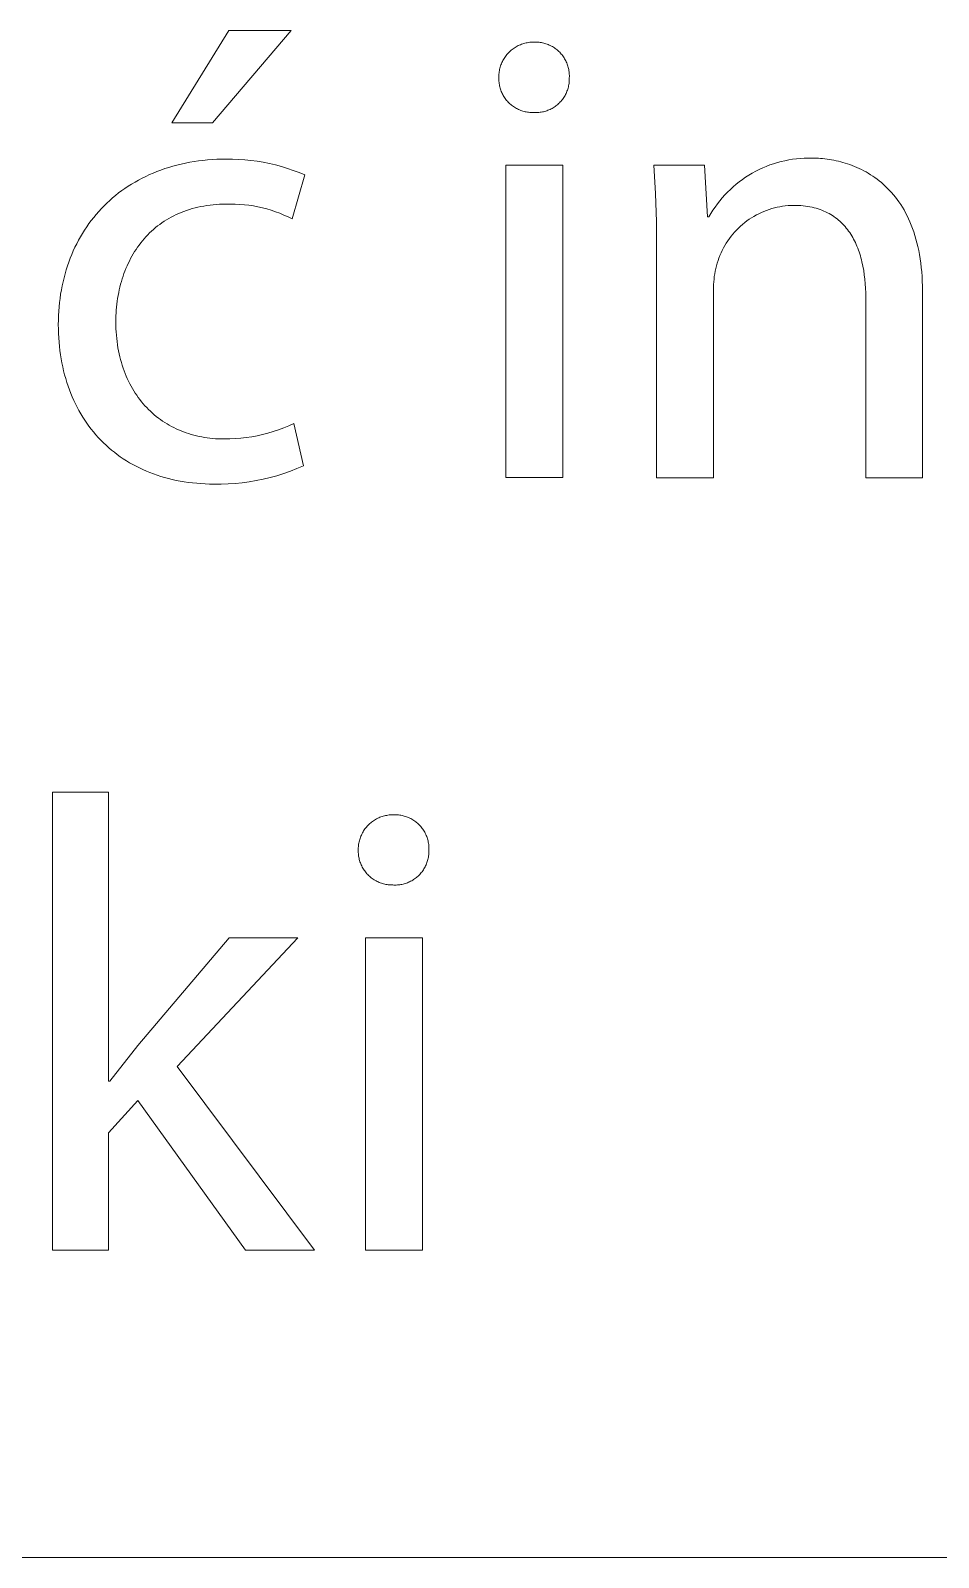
# Model space of a CAD drawing. Header units: millimetres. Extents: x 2840 to 6121, y 744 to 3036.
# Drawn here: x 5688.8 to 5735.1, y 744.1 to 821.8 of the extents above; entities that cross this region are included whole.
import ezdxf

# ---------------------------------------------------------------- set-up
doc = ezdxf.new("R2010")
doc.units = ezdxf.units.MM
doc.header["$MEASUREMENT"] = 0
doc.layers.add('Domyślny', color=7, linetype='Continuous', true_color=0x000000)

msp = doc.modelspace()

# ---------------------------------------------------------------- linework, layer by layer
at = {"layer": 'Domyślny', "color": 18, "lineweight": 15, "true_color": 0x000000}
for p, q in [((5696.025, 817.088), (5698.932, 821.787)), ((5702.111, 821.787), (5698.101, 817.088)), ((5698.932, 821.787), (5702.111, 821.787)), ((5713.353, 820.823), (5713.402, 820.86)), ((5713.402, 820.86), (5713.452, 820.895)), ((5713.452, 820.895), (5713.503, 820.928)), ((5713.503, 820.928), (5713.556, 820.96)), ((5713.556, 820.96), (5713.609, 820.989)), ((5713.609, 820.989), (5713.663, 821.017)), ((5713.663, 821.017), (5713.719, 821.043)), ((5713.719, 821.043), (5713.775, 821.067)), ((5713.775, 821.067), (5713.832, 821.089)), ((5713.832, 821.089), (5713.89, 821.109)), ((5713.89, 821.109), (5713.948, 821.127)), ((5713.948, 821.127), (5714.007, 821.143)), ((5714.007, 821.143), (5714.066, 821.157)), ((5714.066, 821.157), (5714.126, 821.169)), ((5714.126, 821.169), (5714.187, 821.179)), ((5714.187, 821.179), (5714.247, 821.187)), ((5714.247, 821.187), (5714.308, 821.192)), ((5714.308, 821.192), (5714.369, 821.196)), ((5714.369, 821.196), (5714.43, 821.197)), ((5714.43, 821.197), (5714.491, 821.197)), ((5714.491, 821.197), (5714.551, 821.197)), ((5714.551, 821.197), (5714.61, 821.196)), ((5714.61, 821.196), (5714.669, 821.193)), ((5714.669, 821.193), (5714.728, 821.187)), ((5714.728, 821.187), (5714.787, 821.18)), ((5714.787, 821.18), (5714.846, 821.171)), ((5714.846, 821.171), (5714.904, 821.159)), ((5714.904, 821.159), (5714.962, 821.146)), ((5714.962, 821.146), (5715.019, 821.13)), ((5715.019, 821.13), (5715.076, 821.113)), ((5715.076, 821.113), (5715.132, 821.093)), ((5715.132, 821.093), (5715.187, 821.072)), ((5715.187, 821.072), (5715.242, 821.049)), ((5715.242, 821.049), (5715.296, 821.024)), ((5715.296, 821.024), (5715.349, 820.997)), ((5715.349, 820.997), (5715.401, 820.968)), ((5715.401, 820.968), (5715.451, 820.938)), ((5715.451, 820.938), (5715.501, 820.906)), ((5715.501, 820.906), (5715.55, 820.872)), ((5715.55, 820.872), (5715.598, 820.836)), ((5715.598, 820.836), (5715.644, 820.799)), ((5712.785, 820.042), (5712.807, 820.099)), ((5712.807, 820.099), (5712.831, 820.156)), ((5712.831, 820.156), (5712.857, 820.211)), ((5712.857, 820.211), (5712.885, 820.265)), ((5712.885, 820.265), (5712.915, 820.319)), ((5712.915, 820.319), (5712.946, 820.371)), ((5712.946, 820.371), (5712.98, 820.422)), ((5712.98, 820.422), (5713.015, 820.472)), ((5713.015, 820.472), (5713.051, 820.521)), ((5713.051, 820.521), (5713.09, 820.569)), ((5713.09, 820.569), (5713.13, 820.615)), ((5713.13, 820.615), (5713.172, 820.659)), ((5713.172, 820.659), (5713.215, 820.703)), ((5713.215, 820.703), (5713.26, 820.744)), ((5713.26, 820.744), (5713.306, 820.784)), ((5713.306, 820.784), (5713.353, 820.823)), ((5715.644, 820.799), (5715.689, 820.76)), ((5715.689, 820.76), (5715.732, 820.72)), ((5715.732, 820.72), (5715.775, 820.678)), ((5715.775, 820.678), (5715.815, 820.635)), ((5715.815, 820.635), (5715.854, 820.591)), ((5715.854, 820.591), (5715.892, 820.545)), ((5715.892, 820.545), (5715.928, 820.498)), ((5715.928, 820.498), (5715.962, 820.449)), ((5715.962, 820.449), (5715.995, 820.4)), ((5715.995, 820.4), (5716.026, 820.349)), ((5716.026, 820.349), (5716.055, 820.297)), ((5716.055, 820.297), (5716.083, 820.245)), ((5716.083, 820.245), (5716.108, 820.191)), ((5716.108, 820.191), (5716.132, 820.137)), ((5716.132, 820.137), (5716.154, 820.082)), ((5716.154, 820.082), (5716.174, 820.026)), ((5712.677, 819.444), (5712.678, 819.505)), ((5712.678, 819.383), (5712.677, 819.444)), ((5712.677, 819.324), (5712.678, 819.383)), ((5712.678, 819.265), (5712.677, 819.324)), ((5712.678, 819.505), (5712.682, 819.566)), ((5712.682, 819.566), (5712.687, 819.627)), ((5712.687, 819.627), (5712.695, 819.688)), ((5712.695, 819.688), (5712.705, 819.748)), ((5712.705, 819.748), (5712.717, 819.808)), ((5712.717, 819.808), (5712.731, 819.867)), ((5712.731, 819.867), (5712.747, 819.926)), ((5712.747, 819.926), (5712.765, 819.985)), ((5712.765, 819.985), (5712.785, 820.042)), ((5716.174, 820.026), (5716.192, 819.969)), ((5716.192, 819.969), (5716.208, 819.912)), ((5716.208, 819.912), (5716.222, 819.854)), ((5716.222, 819.854), (5716.234, 819.796)), ((5716.234, 819.796), (5716.244, 819.738)), ((5716.244, 819.738), (5716.252, 819.679)), ((5716.252, 819.679), (5716.258, 819.62)), ((5716.258, 819.62), (5716.262, 819.561)), ((5716.264, 819.442), (5716.261, 819.383)), ((5716.261, 819.383), (5716.263, 819.324)), ((5716.262, 819.561), (5716.264, 819.502)), ((5716.263, 819.324), (5716.262, 819.265)), ((5716.264, 819.502), (5716.264, 819.442)), ((5712.681, 819.205), (5712.678, 819.265)), ((5712.687, 819.147), (5712.681, 819.205)), ((5712.694, 819.088), (5712.687, 819.147)), ((5712.703, 819.029), (5712.694, 819.088)), ((5712.715, 818.971), (5712.703, 819.029)), ((5712.728, 818.914), (5712.715, 818.971)), ((5712.743, 818.856), (5712.728, 818.914)), ((5712.761, 818.8), (5712.743, 818.856)), ((5712.78, 818.744), (5712.761, 818.8)), ((5712.801, 818.689), (5712.78, 818.744)), ((5712.824, 818.634), (5712.801, 818.689)), ((5712.849, 818.58), (5712.824, 818.634)), ((5712.876, 818.528), (5712.849, 818.58)), ((5712.904, 818.476), (5712.876, 818.528)), ((5716.072, 818.533), (5716.044, 818.481)), ((5716.098, 818.585), (5716.072, 818.533)), ((5716.122, 818.639), (5716.098, 818.585)), ((5716.144, 818.693), (5716.122, 818.639)), ((5716.165, 818.748), (5716.144, 818.693)), ((5716.184, 818.804), (5716.165, 818.748)), ((5716.2, 818.86), (5716.184, 818.804)), ((5716.215, 818.917), (5716.2, 818.86)), ((5716.228, 818.974), (5716.215, 818.917)), ((5716.239, 819.032), (5716.228, 818.974)), ((5716.247, 819.09), (5716.239, 819.032)), ((5716.254, 819.148), (5716.247, 819.09)), ((5716.259, 819.207), (5716.254, 819.148)), ((5716.262, 819.265), (5716.259, 819.207)), ((5712.935, 818.425), (5712.904, 818.476)), ((5712.967, 818.375), (5712.935, 818.425)), ((5713.001, 818.327), (5712.967, 818.375)), ((5713.036, 818.279), (5713.001, 818.327)), ((5713.073, 818.233), (5713.036, 818.279)), ((5713.112, 818.188), (5713.073, 818.233)), ((5713.152, 818.145), (5713.112, 818.188)), ((5713.193, 818.102), (5713.152, 818.145)), ((5713.236, 818.062), (5713.193, 818.102)), ((5713.281, 818.023), (5713.236, 818.062)), ((5713.326, 817.985), (5713.281, 818.023)), ((5713.373, 817.949), (5713.326, 817.985)), ((5713.422, 817.915), (5713.373, 817.949)), ((5713.471, 817.882), (5713.422, 817.915)), ((5713.521, 817.851), (5713.471, 817.882)), ((5713.573, 817.822), (5713.521, 817.851)), ((5713.625, 817.794), (5713.573, 817.822)), ((5713.679, 817.769), (5713.625, 817.794)), ((5713.733, 817.745), (5713.679, 817.769)), ((5713.788, 817.723), (5713.733, 817.745)), ((5715.229, 817.747), (5715.175, 817.725)), ((5715.283, 817.772), (5715.229, 817.747)), ((5715.335, 817.798), (5715.283, 817.772)), ((5715.387, 817.825), (5715.335, 817.798)), ((5715.438, 817.855), (5715.387, 817.825)), ((5715.487, 817.886), (5715.438, 817.855)), ((5715.536, 817.919), (5715.487, 817.886)), ((5715.584, 817.954), (5715.536, 817.919)), ((5715.63, 817.99), (5715.584, 817.954)), ((5715.675, 818.028), (5715.63, 817.99)), ((5715.718, 818.067), (5715.675, 818.028)), ((5715.761, 818.108), (5715.718, 818.067)), ((5715.802, 818.15), (5715.761, 818.108)), ((5715.841, 818.193), (5715.802, 818.15)), ((5715.879, 818.238), (5715.841, 818.193)), ((5715.915, 818.284), (5715.879, 818.238)), ((5715.95, 818.332), (5715.915, 818.284)), ((5715.983, 818.38), (5715.95, 818.332)), ((5716.014, 818.43), (5715.983, 818.38)), ((5716.044, 818.481), (5716.014, 818.43)), ((5698.101, 817.088), (5696.025, 817.088)), ((5713.844, 817.703), (5713.788, 817.723)), ((5713.9, 817.685), (5713.844, 817.703)), ((5713.957, 817.669), (5713.9, 817.685)), ((5714.015, 817.655), (5713.957, 817.669)), ((5714.073, 817.643), (5714.015, 817.655)), ((5714.131, 817.633), (5714.073, 817.643)), ((5714.189, 817.625), (5714.131, 817.633)), ((5714.248, 817.619), (5714.189, 817.625)), ((5714.307, 817.615), (5714.248, 817.619)), ((5714.367, 817.613), (5714.307, 817.615)), ((5714.426, 817.613), (5714.367, 817.613)), ((5714.484, 817.61), (5714.426, 817.613)), ((5714.543, 817.608), (5714.484, 817.61)), ((5714.602, 817.609), (5714.543, 817.608)), ((5714.661, 817.612), (5714.602, 817.609)), ((5714.719, 817.616), (5714.661, 817.612)), ((5714.777, 817.623), (5714.719, 817.616)), ((5714.836, 817.632), (5714.777, 817.623)), ((5714.893, 817.642), (5714.836, 817.632)), ((5714.951, 817.655), (5714.893, 817.642)), ((5715.007, 817.67), (5714.951, 817.655)), ((5715.064, 817.686), (5715.007, 817.67)), ((5715.12, 817.705), (5715.064, 817.686)), ((5715.175, 817.725), (5715.12, 817.705)), ((5695.276, 814.613), (5695.473, 814.687)), ((5695.473, 814.687), (5695.674, 814.757)), ((5695.674, 814.757), (5695.878, 814.822)), ((5695.878, 814.822), (5696.085, 814.883)), ((5696.085, 814.883), (5696.295, 814.939)), ((5696.295, 814.939), (5696.508, 814.991)), ((5696.508, 814.991), (5696.724, 815.038)), ((5696.724, 815.038), (5696.943, 815.08)), ((5696.943, 815.08), (5697.165, 815.118)), ((5697.165, 815.118), (5697.391, 815.15)), ((5697.391, 815.15), (5697.619, 815.178)), ((5697.619, 815.178), (5697.849, 815.201)), ((5697.849, 815.201), (5698.083, 815.219)), ((5698.083, 815.219), (5698.319, 815.232)), ((5698.319, 815.232), (5698.559, 815.239)), ((5698.559, 815.239), (5698.801, 815.242)), ((5698.801, 815.242), (5699.117, 815.24)), ((5699.117, 815.24), (5699.433, 815.228)), ((5699.433, 815.228), (5699.748, 815.206)), ((5699.748, 815.206), (5700.062, 815.173)), ((5700.062, 815.173), (5700.376, 815.131)), ((5700.376, 815.131), (5700.687, 815.078)), ((5700.687, 815.078), (5700.997, 815.015)), ((5700.997, 815.015), (5701.305, 814.943)), ((5701.305, 814.943), (5701.61, 814.86)), ((5701.61, 814.86), (5701.912, 814.768)), ((5701.912, 814.768), (5702.212, 814.666)), ((5702.212, 814.666), (5702.507, 814.555)), ((5713.038, 814.925), (5715.934, 814.925)), ((5713.038, 799.028), (5713.038, 814.925)), ((5715.934, 814.925), (5715.934, 799.028)), ((5720.651, 813.493), (5720.567, 814.931)), ((5720.567, 814.931), (5723.135, 814.931)), ((5723.135, 814.931), (5723.299, 812.297)), ((5725.575, 814.527), (5725.749, 814.622)), ((5725.749, 814.622), (5725.926, 814.711)), ((5725.926, 814.711), (5726.107, 814.795)), ((5726.107, 814.795), (5726.29, 814.872)), ((5726.29, 814.872), (5726.475, 814.943)), ((5726.475, 814.943), (5726.663, 815.007)), ((5726.663, 815.007), (5726.853, 815.065)), ((5726.853, 815.065), (5727.045, 815.117)), ((5727.045, 815.117), (5727.238, 815.162)), ((5727.238, 815.162), (5727.433, 815.201)), ((5727.433, 815.201), (5727.629, 815.233)), ((5727.629, 815.233), (5727.826, 815.258)), ((5727.826, 815.258), (5728.024, 815.276)), ((5728.024, 815.276), (5728.222, 815.288)), ((5728.222, 815.288), (5728.421, 815.293)), ((5728.421, 815.293), (5728.62, 815.291)), ((5728.62, 815.291), (5728.724, 815.29)), ((5728.724, 815.29), (5728.83, 815.287)), ((5728.83, 815.287), (5728.938, 815.282)), ((5728.938, 815.282), (5729.046, 815.275)), ((5729.046, 815.275), (5729.157, 815.266)), ((5729.157, 815.266), (5729.268, 815.254)), ((5729.268, 815.254), (5729.381, 815.24)), ((5729.381, 815.24), (5729.495, 815.224)), ((5729.495, 815.224), (5729.609, 815.205)), ((5729.609, 815.205), (5729.725, 815.184)), ((5729.725, 815.184), (5729.841, 815.16)), ((5729.841, 815.16), (5729.958, 815.133)), ((5729.958, 815.133), (5730.075, 815.104)), ((5730.075, 815.104), (5730.192, 815.072)), ((5730.192, 815.072), (5730.31, 815.037)), ((5730.31, 815.037), (5730.428, 815)), ((5730.428, 815), (5730.546, 814.959)), ((5730.546, 814.959), (5730.665, 814.915)), ((5730.665, 814.915), (5730.782, 814.868)), ((5730.782, 814.868), (5730.9, 814.818)), ((5730.9, 814.818), (5731.018, 814.765)), ((5731.018, 814.765), (5731.134, 814.709)), ((5731.134, 814.709), (5731.251, 814.649)), ((5731.251, 814.649), (5731.367, 814.586)), ((5693.649, 813.752), (5693.816, 813.864)), ((5693.816, 813.864), (5693.987, 813.972)), ((5693.987, 813.972), (5694.161, 814.076)), ((5694.161, 814.076), (5694.338, 814.176)), ((5694.338, 814.176), (5694.519, 814.272)), ((5694.519, 814.272), (5694.703, 814.363)), ((5694.703, 814.363), (5694.891, 814.451)), ((5694.891, 814.451), (5695.082, 814.534)), ((5695.082, 814.534), (5695.276, 814.613)), ((5702.799, 814.433), (5702.155, 812.194)), ((5702.507, 814.555), (5702.799, 814.433)), ((5724.606, 813.836), (5724.758, 813.964)), ((5724.758, 813.964), (5724.913, 814.088)), ((5724.913, 814.088), (5725.073, 814.206)), ((5725.073, 814.206), (5725.237, 814.318)), ((5725.237, 814.318), (5725.404, 814.425)), ((5725.404, 814.425), (5725.575, 814.527)), ((5731.367, 814.586), (5731.481, 814.519)), ((5731.481, 814.519), (5731.595, 814.449)), ((5731.595, 814.449), (5731.708, 814.375)), ((5731.708, 814.375), (5731.82, 814.298)), ((5731.82, 814.298), (5731.931, 814.217)), ((5731.931, 814.217), (5732.041, 814.132)), ((5732.041, 814.132), (5732.149, 814.043)), ((5732.149, 814.043), (5732.255, 813.95)), ((5732.255, 813.95), (5732.36, 813.853)), ((5732.36, 813.853), (5732.463, 813.752)), ((5692.724, 813), (5692.869, 813.135)), ((5692.869, 813.135), (5693.018, 813.266)), ((5693.018, 813.266), (5693.17, 813.393)), ((5693.17, 813.393), (5693.326, 813.517)), ((5693.326, 813.517), (5693.486, 813.637)), ((5693.486, 813.637), (5693.649, 813.752)), ((5720.694, 812.054), (5720.651, 813.493)), ((5723.798, 812.963), (5723.92, 813.119)), ((5723.92, 813.119), (5724.047, 813.272)), ((5724.047, 813.272), (5724.18, 813.42)), ((5724.18, 813.42), (5724.317, 813.563)), ((5724.317, 813.563), (5724.459, 813.702)), ((5724.459, 813.702), (5724.606, 813.836)), ((5732.463, 813.752), (5732.565, 813.648)), ((5732.565, 813.648), (5732.664, 813.538)), ((5732.664, 813.538), (5732.762, 813.425)), ((5732.762, 813.425), (5732.857, 813.307)), ((5732.857, 813.307), (5732.95, 813.185)), ((5732.95, 813.185), (5733.041, 813.059)), ((5692.055, 812.273), (5692.181, 812.425)), ((5692.181, 812.425), (5692.311, 812.574)), ((5692.311, 812.574), (5692.445, 812.72)), ((5692.445, 812.72), (5692.582, 812.861)), ((5692.582, 812.861), (5692.724, 813)), ((5696.003, 812.289), (5695.881, 812.221)), ((5696.127, 812.354), (5696.003, 812.289)), ((5696.254, 812.416), (5696.127, 812.354)), ((5696.384, 812.474), (5696.254, 812.416)), ((5696.516, 812.53), (5696.384, 812.474)), ((5696.65, 812.582), (5696.516, 812.53)), ((5696.787, 812.631), (5696.65, 812.582)), ((5696.927, 812.677), (5696.787, 812.631)), ((5697.069, 812.719), (5696.927, 812.677)), ((5697.214, 812.758), (5697.069, 812.719)), ((5697.362, 812.793), (5697.214, 812.758)), ((5697.511, 812.825), (5697.362, 812.793)), ((5697.664, 812.853), (5697.511, 812.825)), ((5697.819, 812.878), (5697.664, 812.853)), ((5697.976, 812.899), (5697.819, 812.878)), ((5698.136, 812.916), (5697.976, 812.899)), ((5698.298, 812.93), (5698.136, 812.916)), ((5698.463, 812.94), (5698.298, 812.93)), ((5698.631, 812.946), (5698.463, 812.94)), ((5698.801, 812.948), (5698.631, 812.946)), ((5699.032, 812.953), (5698.801, 812.948)), ((5699.264, 812.95), (5699.032, 812.953)), ((5699.496, 812.939), (5699.264, 812.95)), ((5699.727, 812.919), (5699.496, 812.939)), ((5699.957, 812.892), (5699.727, 812.919)), ((5700.186, 812.857), (5699.957, 812.892)), ((5700.414, 812.814), (5700.186, 812.857)), ((5700.64, 812.764), (5700.414, 812.814)), ((5700.864, 812.705), (5700.64, 812.764)), ((5701.086, 812.639), (5700.864, 812.705)), ((5701.306, 812.565), (5701.086, 812.639)), ((5701.523, 812.483), (5701.306, 812.565)), ((5701.737, 812.394), (5701.523, 812.483)), ((5701.948, 812.297), (5701.737, 812.394)), ((5702.155, 812.194), (5701.948, 812.297)), ((5723.299, 812.297), (5723.364, 812.297)), ((5723.364, 812.297), (5723.464, 812.469)), ((5723.464, 812.469), (5723.57, 812.637)), ((5723.57, 812.637), (5723.681, 812.802)), ((5723.681, 812.802), (5723.798, 812.963)), ((5725.66, 812.328), (5725.539, 812.255)), ((5725.783, 812.397), (5725.66, 812.328)), ((5725.909, 812.462), (5725.783, 812.397)), ((5726.036, 812.522), (5725.909, 812.462)), ((5726.166, 812.579), (5726.036, 812.522)), ((5726.298, 812.63), (5726.166, 812.579)), ((5726.431, 812.677), (5726.298, 812.63)), ((5726.566, 812.719), (5726.431, 812.677)), ((5726.702, 812.757), (5726.566, 812.719)), ((5726.839, 812.79), (5726.702, 812.757)), ((5726.978, 812.818), (5726.839, 812.79)), ((5727.117, 812.842), (5726.978, 812.818)), ((5727.257, 812.861), (5727.117, 812.842)), ((5727.398, 812.874), (5727.257, 812.861)), ((5727.539, 812.883), (5727.398, 812.874)), ((5727.68, 812.887), (5727.539, 812.883)), ((5727.806, 812.886), (5727.68, 812.887)), ((5727.929, 812.881), (5727.806, 812.886)), ((5728.05, 812.874), (5727.929, 812.881)), ((5728.168, 812.863), (5728.05, 812.874)), ((5728.283, 812.849), (5728.168, 812.863)), ((5728.397, 812.833), (5728.283, 812.849)), ((5728.507, 812.813), (5728.397, 812.833)), ((5728.616, 812.791), (5728.507, 812.813)), ((5728.722, 812.766), (5728.616, 812.791)), ((5728.825, 812.738), (5728.722, 812.766)), ((5728.926, 812.707), (5728.825, 812.738)), ((5729.025, 812.674), (5728.926, 812.707)), ((5729.121, 812.638), (5729.025, 812.674)), ((5729.216, 812.599), (5729.121, 812.638)), ((5729.307, 812.558), (5729.216, 812.599)), ((5729.397, 812.514), (5729.307, 812.558)), ((5729.484, 812.468), (5729.397, 812.514)), ((5729.569, 812.42), (5729.484, 812.468)), ((5729.652, 812.368), (5729.569, 812.42)), ((5729.732, 812.315), (5729.652, 812.368)), ((5729.81, 812.259), (5729.732, 812.315)), ((5733.041, 813.059), (5733.129, 812.928)), ((5733.129, 812.928), (5733.214, 812.793)), ((5733.214, 812.793), (5733.297, 812.652)), ((5733.297, 812.652), (5733.378, 812.508)), ((5733.378, 812.508), (5733.455, 812.358)), ((5733.455, 812.358), (5733.529, 812.204)), ((5691.486, 811.461), (5691.591, 811.63)), ((5691.591, 811.63), (5691.701, 811.795)), ((5691.701, 811.795), (5691.815, 811.958)), ((5691.815, 811.958), (5691.933, 812.117)), ((5691.933, 812.117), (5692.055, 812.273)), ((5695.001, 811.574), (5694.903, 811.48)), ((5695.102, 811.664), (5695.001, 811.574)), ((5695.205, 811.752), (5695.102, 811.664)), ((5695.311, 811.837), (5695.205, 811.752)), ((5695.42, 811.92), (5695.311, 811.837)), ((5695.531, 811.999), (5695.42, 811.92)), ((5695.645, 812.076), (5695.531, 811.999)), ((5695.762, 812.15), (5695.645, 812.076)), ((5695.881, 812.221), (5695.762, 812.15)), ((5720.698, 810.615), (5720.694, 812.054)), ((5724.678, 811.528), (5724.585, 811.422)), ((5724.774, 811.632), (5724.678, 811.528)), ((5724.874, 811.732), (5724.774, 811.632)), ((5724.977, 811.828), (5724.874, 811.732)), ((5725.083, 811.921), (5724.977, 811.828)), ((5725.193, 812.01), (5725.083, 811.921)), ((5725.306, 812.096), (5725.193, 812.01)), ((5725.421, 812.177), (5725.306, 812.096)), ((5725.539, 812.255), (5725.421, 812.177)), ((5729.887, 812.201), (5729.81, 812.259)), ((5729.961, 812.141), (5729.887, 812.201)), ((5730.032, 812.078), (5729.961, 812.141)), ((5730.102, 812.013), (5730.032, 812.078)), ((5730.17, 811.946), (5730.102, 812.013)), ((5730.235, 811.877), (5730.17, 811.946)), ((5730.299, 811.806), (5730.235, 811.877)), ((5730.36, 811.733), (5730.299, 811.806)), ((5730.419, 811.657), (5730.36, 811.733)), ((5730.476, 811.58), (5730.419, 811.657)), ((5730.532, 811.501), (5730.476, 811.58)), ((5733.529, 812.204), (5733.6, 812.044)), ((5733.6, 812.044), (5733.669, 811.88)), ((5733.669, 811.88), (5733.733, 811.711)), ((5733.733, 811.711), (5733.795, 811.537)), ((5733.795, 811.537), (5733.852, 811.357)), ((5691.019, 810.571), (5691.104, 810.755)), ((5691.104, 810.755), (5691.193, 810.936)), ((5691.193, 810.936), (5691.286, 811.114)), ((5691.286, 811.114), (5691.384, 811.289)), ((5691.384, 811.289), (5691.486, 811.461)), ((5694.29, 810.759), (5694.213, 810.647)), ((5694.37, 810.869), (5694.29, 810.759)), ((5694.452, 810.977), (5694.37, 810.869)), ((5694.537, 811.083), (5694.452, 810.977)), ((5694.624, 811.186), (5694.537, 811.083)), ((5694.714, 811.286), (5694.624, 811.186)), ((5694.807, 811.385), (5694.714, 811.286)), ((5694.903, 811.48), (5694.807, 811.385)), ((5724.18, 810.844), (5724.111, 810.721)), ((5724.253, 810.965), (5724.18, 810.844)), ((5724.33, 811.083), (5724.253, 810.965)), ((5724.411, 811.199), (5724.33, 811.083)), ((5724.496, 811.312), (5724.411, 811.199)), ((5724.585, 811.422), (5724.496, 811.312)), ((5730.585, 811.42), (5730.532, 811.501)), ((5730.636, 811.337), (5730.585, 811.42)), ((5730.686, 811.253), (5730.636, 811.337)), ((5730.733, 811.166), (5730.686, 811.253)), ((5730.779, 811.078), (5730.733, 811.166)), ((5730.822, 810.989), (5730.779, 811.078)), ((5730.864, 810.897), (5730.822, 810.989)), ((5730.904, 810.804), (5730.864, 810.897)), ((5730.942, 810.71), (5730.904, 810.804)), ((5733.852, 811.357), (5733.906, 811.173)), ((5733.906, 811.173), (5733.957, 810.983)), ((5733.957, 810.983), (5734.004, 810.787)), ((5734.004, 810.787), (5734.046, 810.587)), ((5690.722, 809.807), (5690.79, 810.002)), ((5690.79, 810.002), (5690.862, 810.195)), ((5690.862, 810.195), (5690.938, 810.384)), ((5690.938, 810.384), (5691.019, 810.571)), ((5693.87, 810.054), (5693.81, 809.929)), ((5693.933, 810.176), (5693.87, 810.054)), ((5693.999, 810.297), (5693.933, 810.176)), ((5694.068, 810.416), (5693.999, 810.297)), ((5694.139, 810.532), (5694.068, 810.416)), ((5694.213, 810.647), (5694.139, 810.532)), ((5720.698, 799.022), (5720.698, 810.615)), ((5723.832, 810.072), (5723.79, 809.937)), ((5723.879, 810.206), (5723.832, 810.072)), ((5723.93, 810.337), (5723.879, 810.206)), ((5723.986, 810.467), (5723.93, 810.337)), ((5724.046, 810.595), (5723.986, 810.467)), ((5724.111, 810.721), (5724.046, 810.595)), ((5730.978, 810.613), (5730.942, 810.71)), ((5731.013, 810.516), (5730.978, 810.613)), ((5731.045, 810.417), (5731.013, 810.516)), ((5731.076, 810.316), (5731.045, 810.417)), ((5731.106, 810.214), (5731.076, 810.316)), ((5731.133, 810.111), (5731.106, 810.214)), ((5731.159, 810.007), (5731.133, 810.111)), ((5731.205, 809.794), (5731.159, 810.007)), ((5734.046, 810.587), (5734.085, 810.381)), ((5734.085, 810.381), (5734.119, 810.169)), ((5734.119, 810.169), (5734.15, 809.952)), ((5690.496, 809.001), (5690.546, 809.206)), ((5690.546, 809.206), (5690.6, 809.409)), ((5690.6, 809.409), (5690.659, 809.609)), ((5690.659, 809.609), (5690.722, 809.807)), ((5693.549, 809.278), (5693.505, 809.143)), ((5693.596, 809.412), (5693.549, 809.278)), ((5693.645, 809.544), (5693.596, 809.412)), ((5693.697, 809.674), (5693.645, 809.544)), ((5693.752, 809.803), (5693.697, 809.674)), ((5693.81, 809.929), (5693.752, 809.803)), ((5723.643, 809.267), (5723.627, 809.131)), ((5723.664, 809.403), (5723.643, 809.267)), ((5723.689, 809.538), (5723.664, 809.403)), ((5723.719, 809.672), (5723.689, 809.538)), ((5723.752, 809.805), (5723.719, 809.672)), ((5723.79, 809.937), (5723.752, 809.805)), ((5731.245, 809.576), (5731.205, 809.794)), ((5731.278, 809.354), (5731.245, 809.576)), ((5731.305, 809.128), (5731.278, 809.354)), ((5734.15, 809.952), (5734.175, 809.729)), ((5734.175, 809.729), (5734.197, 809.501)), ((5734.197, 809.501), (5734.214, 809.266)), ((5734.214, 809.266), (5734.226, 809.026)), ((5690.375, 808.369), (5690.411, 808.582)), ((5690.411, 808.582), (5690.451, 808.793)), ((5690.451, 808.793), (5690.496, 809.001)), ((5693.328, 808.444), (5693.3, 808.3)), ((5693.357, 808.587), (5693.328, 808.444)), ((5693.39, 808.728), (5693.357, 808.587)), ((5693.426, 808.868), (5693.39, 808.728)), ((5693.464, 809.006), (5693.426, 808.868)), ((5693.505, 809.143), (5693.464, 809.006)), ((5723.607, 808.857), (5723.604, 808.72)), ((5723.604, 808.72), (5723.605, 808.583)), ((5723.605, 808.583), (5723.605, 799.022)), ((5723.615, 808.994), (5723.607, 808.857)), ((5723.627, 809.131), (5723.615, 808.994)), ((5731.325, 808.898), (5731.305, 809.128)), ((5731.34, 808.665), (5731.325, 808.898)), ((5731.348, 808.429), (5731.34, 808.665)), ((5731.351, 808.189), (5731.348, 808.429)), ((5734.226, 809.026), (5734.233, 808.78)), ((5734.233, 808.78), (5734.236, 808.528)), ((5734.236, 808.528), (5734.236, 799.022)), ((5690.278, 807.496), (5690.295, 807.718)), ((5690.295, 807.718), (5690.317, 807.937)), ((5690.317, 807.937), (5690.344, 808.154)), ((5690.344, 808.154), (5690.375, 808.369)), ((5693.22, 807.711), (5693.208, 807.56)), ((5693.236, 807.86), (5693.22, 807.711)), ((5693.255, 808.008), (5693.236, 807.86)), ((5693.276, 808.154), (5693.255, 808.008)), ((5693.3, 808.3), (5693.276, 808.154)), ((5731.351, 799.022), (5731.351, 808.189)), ((5690.256, 806.818), (5690.259, 807.046)), ((5690.259, 807.046), (5690.266, 807.272)), ((5690.266, 807.272), (5690.278, 807.496)), ((5693.186, 807.103), (5693.185, 806.949)), ((5693.185, 806.949), (5693.186, 806.778)), ((5693.19, 807.257), (5693.186, 807.103)), ((5693.198, 807.409), (5693.19, 807.257)), ((5693.208, 807.56), (5693.198, 807.409)), ((5690.259, 806.591), (5690.256, 806.818)), ((5690.266, 806.367), (5690.259, 806.591)), ((5690.277, 806.145), (5690.266, 806.367)), ((5690.293, 805.926), (5690.277, 806.145)), ((5693.186, 806.778), (5693.191, 806.608)), ((5693.191, 806.608), (5693.2, 806.441)), ((5693.2, 806.441), (5693.212, 806.276)), ((5693.212, 806.276), (5693.227, 806.112)), ((5693.227, 806.112), (5693.245, 805.951)), ((5690.313, 805.709), (5690.293, 805.926)), ((5690.338, 805.494), (5690.313, 805.709)), ((5690.367, 805.283), (5690.338, 805.494)), ((5693.245, 805.951), (5693.267, 805.793)), ((5693.267, 805.793), (5693.292, 805.636)), ((5693.292, 805.636), (5693.32, 805.482)), ((5693.32, 805.482), (5693.351, 805.33)), ((5693.351, 805.33), (5693.385, 805.18)), ((5690.4, 805.073), (5690.367, 805.283)), ((5690.438, 804.867), (5690.4, 805.073)), ((5690.48, 804.663), (5690.438, 804.867)), ((5690.526, 804.462), (5690.48, 804.663)), ((5693.385, 805.18), (5693.422, 805.032)), ((5693.422, 805.032), (5693.463, 804.887)), ((5693.463, 804.887), (5693.506, 804.744)), ((5693.506, 804.744), (5693.552, 804.604)), ((5693.552, 804.604), (5693.601, 804.465)), ((5690.576, 804.263), (5690.526, 804.462)), ((5690.631, 804.068), (5690.576, 804.263)), ((5690.69, 803.875), (5690.631, 804.068)), ((5690.753, 803.685), (5690.69, 803.875)), ((5693.601, 804.465), (5693.653, 804.33)), ((5693.653, 804.33), (5693.708, 804.196)), ((5693.708, 804.196), (5693.766, 804.065)), ((5693.766, 804.065), (5693.826, 803.937)), ((5693.826, 803.937), (5693.889, 803.81)), ((5693.889, 803.81), (5693.955, 803.687)), ((5690.82, 803.498), (5690.753, 803.685)), ((5690.891, 803.315), (5690.82, 803.498)), ((5690.966, 803.134), (5690.891, 803.315)), ((5691.045, 802.956), (5690.966, 803.134)), ((5693.955, 803.687), (5694.024, 803.566)), ((5694.024, 803.566), (5694.095, 803.447)), ((5694.095, 803.447), (5694.169, 803.331)), ((5694.169, 803.331), (5694.245, 803.217)), ((5694.245, 803.217), (5694.324, 803.106)), ((5694.324, 803.106), (5694.405, 802.998)), ((5694.405, 802.998), (5694.489, 802.892)), ((5691.128, 802.781), (5691.045, 802.956)), ((5691.214, 802.609), (5691.128, 802.781)), ((5691.305, 802.44), (5691.214, 802.609)), ((5691.4, 802.275), (5691.305, 802.44)), ((5691.498, 802.113), (5691.4, 802.275)), ((5694.489, 802.892), (5694.576, 802.789)), ((5694.576, 802.789), (5694.664, 802.689)), ((5694.664, 802.689), (5694.755, 802.591)), ((5694.755, 802.591), (5694.849, 802.496)), ((5694.849, 802.496), (5694.944, 802.404)), ((5694.944, 802.404), (5695.042, 802.314)), ((5695.042, 802.314), (5695.142, 802.227)), ((5695.142, 802.227), (5695.244, 802.143)), ((5691.6, 801.954), (5691.498, 802.113)), ((5691.706, 801.798), (5691.6, 801.954)), ((5691.816, 801.646), (5691.706, 801.798)), ((5691.929, 801.497), (5691.816, 801.646)), ((5692.046, 801.352), (5691.929, 801.497)), ((5695.244, 802.143), (5695.349, 802.062)), ((5695.349, 802.062), (5695.455, 801.983)), ((5695.455, 801.983), (5695.564, 801.908)), ((5695.564, 801.908), (5695.675, 801.835)), ((5695.675, 801.835), (5695.787, 801.765)), ((5695.787, 801.765), (5695.902, 801.698)), ((5695.902, 801.698), (5696.018, 801.634)), ((5696.018, 801.634), (5696.137, 801.573)), ((5696.137, 801.573), (5696.257, 801.515)), ((5696.257, 801.515), (5696.379, 801.459)), ((5696.379, 801.459), (5696.503, 801.407)), ((5696.503, 801.407), (5696.629, 801.358)), ((5701.196, 801.371), (5701.462, 801.46)), ((5701.462, 801.46), (5701.726, 801.558)), ((5701.726, 801.558), (5701.986, 801.665)), ((5701.986, 801.665), (5702.242, 801.781)), ((5702.242, 801.781), (5702.734, 799.629)), ((5692.167, 801.209), (5692.046, 801.352)), ((5692.291, 801.071), (5692.167, 801.209)), ((5692.418, 800.936), (5692.291, 801.071)), ((5692.55, 800.804), (5692.418, 800.936)), ((5692.684, 800.676), (5692.55, 800.804)), ((5692.822, 800.552), (5692.684, 800.676)), ((5696.629, 801.358), (5696.757, 801.312)), ((5696.757, 801.312), (5696.886, 801.269)), ((5696.886, 801.269), (5697.016, 801.229)), ((5697.016, 801.229), (5697.149, 801.192)), ((5697.149, 801.192), (5697.283, 801.158)), ((5697.283, 801.158), (5697.418, 801.127)), ((5697.418, 801.127), (5697.555, 801.099)), ((5697.555, 801.099), (5697.694, 801.075)), ((5697.694, 801.075), (5697.834, 801.054)), ((5697.834, 801.054), (5697.975, 801.036)), ((5697.975, 801.036), (5698.118, 801.021)), ((5698.118, 801.021), (5698.262, 801.009)), ((5698.262, 801.009), (5698.408, 801.001)), ((5698.408, 801.001), (5698.554, 800.996)), ((5698.554, 800.996), (5698.702, 800.995)), ((5698.702, 800.995), (5698.983, 800.998)), ((5698.983, 800.998), (5699.264, 801.011)), ((5699.264, 801.011), (5699.545, 801.033)), ((5699.545, 801.033), (5699.824, 801.066)), ((5699.824, 801.066), (5700.102, 801.108)), ((5700.102, 801.108), (5700.379, 801.159)), ((5700.379, 801.159), (5700.654, 801.22)), ((5700.654, 801.22), (5700.926, 801.291)), ((5700.926, 801.291), (5701.196, 801.371)), ((5692.964, 800.432), (5692.822, 800.552)), ((5693.109, 800.315), (5692.964, 800.432)), ((5693.257, 800.202), (5693.109, 800.315)), ((5693.409, 800.092), (5693.257, 800.202)), ((5693.564, 799.987), (5693.409, 800.092)), ((5693.722, 799.885), (5693.564, 799.987)), ((5693.883, 799.787), (5693.722, 799.885)), ((5694.047, 799.693), (5693.883, 799.787)), ((5694.215, 799.604), (5694.047, 799.693)), ((5694.386, 799.518), (5694.215, 799.604)), ((5694.56, 799.436), (5694.386, 799.518)), ((5694.737, 799.358), (5694.56, 799.436)), ((5694.917, 799.285), (5694.737, 799.358)), ((5695.099, 799.215), (5694.917, 799.285)), ((5695.285, 799.15), (5695.099, 799.215)), ((5695.474, 799.089), (5695.285, 799.15)), ((5695.666, 799.033), (5695.474, 799.089)), ((5701.383, 799.125), (5701.035, 799.029)), ((5701.727, 799.234), (5701.383, 799.125)), ((5702.067, 799.354), (5701.727, 799.234)), ((5702.403, 799.485), (5702.067, 799.354)), ((5702.734, 799.629), (5702.403, 799.485)), ((5695.86, 798.98), (5695.666, 799.033)), ((5696.057, 798.932), (5695.86, 798.98)), ((5696.257, 798.889), (5696.057, 798.932)), ((5696.46, 798.849), (5696.257, 798.889)), ((5696.666, 798.815), (5696.46, 798.849)), ((5696.874, 798.785), (5696.666, 798.815)), ((5697.085, 798.759), (5696.874, 798.785)), ((5697.298, 798.738), (5697.085, 798.759)), ((5697.514, 798.721), (5697.298, 798.738)), ((5697.733, 798.71), (5697.514, 798.721)), ((5697.954, 798.702), (5697.733, 798.71)), ((5698.178, 798.7), (5697.954, 798.702)), ((5698.538, 798.698), (5698.178, 798.7)), ((5698.899, 798.708), (5698.538, 798.698)), ((5699.259, 798.73), (5698.899, 798.708)), ((5699.618, 798.766), (5699.259, 798.73)), ((5699.976, 798.813), (5699.618, 798.766)), ((5700.331, 798.873), (5699.976, 798.813)), ((5700.685, 798.945), (5700.331, 798.873)), ((5701.035, 799.029), (5700.685, 798.945)), ((5715.934, 799.028), (5713.038, 799.028)), ((5723.605, 799.022), (5720.698, 799.022)), ((5734.236, 799.022), (5731.351, 799.022)), ((5689.955, 759.7), (5689.955, 783.016)), ((5689.955, 783.016), (5692.817, 783.016)), ((5692.817, 783.016), (5692.817, 768.299)), ((5705.9, 781.191), (5705.939, 781.238)), ((5705.939, 781.238), (5705.979, 781.284)), ((5705.979, 781.284), (5706.021, 781.329)), ((5706.021, 781.329), (5706.064, 781.371)), ((5706.064, 781.371), (5706.108, 781.413)), ((5706.108, 781.413), (5706.154, 781.453)), ((5706.154, 781.453), (5706.202, 781.491)), ((5706.202, 781.491), (5706.25, 781.527)), ((5706.25, 781.527), (5706.3, 781.562)), ((5706.3, 781.562), (5706.351, 781.595)), ((5706.351, 781.595), (5706.403, 781.627)), ((5706.403, 781.627), (5706.456, 781.656)), ((5706.456, 781.656), (5706.511, 781.684)), ((5706.511, 781.684), (5706.566, 781.71)), ((5706.566, 781.71), (5706.622, 781.734)), ((5706.622, 781.734), (5706.678, 781.756)), ((5706.678, 781.756), (5706.736, 781.776)), ((5706.736, 781.776), (5706.794, 781.793)), ((5706.794, 781.793), (5706.853, 781.809)), ((5706.853, 781.809), (5706.912, 781.823)), ((5706.912, 781.823), (5706.972, 781.835)), ((5706.972, 781.835), (5707.032, 781.845)), ((5707.032, 781.845), (5707.092, 781.853)), ((5707.092, 781.853), (5707.152, 781.859)), ((5707.152, 781.859), (5707.213, 781.862)), ((5707.213, 781.862), (5707.274, 781.864)), ((5707.274, 781.864), (5707.335, 781.863)), ((5707.335, 781.863), (5707.394, 781.864)), ((5707.394, 781.864), (5707.453, 781.863)), ((5707.453, 781.863), (5707.513, 781.86)), ((5707.513, 781.86), (5707.572, 781.855)), ((5707.572, 781.855), (5707.631, 781.848)), ((5707.631, 781.848), (5707.689, 781.839)), ((5707.689, 781.839), (5707.748, 781.828)), ((5707.748, 781.828), (5707.806, 781.815)), ((5707.806, 781.815), (5707.863, 781.8)), ((5707.863, 781.8), (5707.92, 781.783)), ((5707.92, 781.783), (5707.976, 781.764)), ((5707.976, 781.764), (5708.032, 781.743)), ((5708.032, 781.743), (5708.086, 781.72)), ((5708.086, 781.72), (5708.14, 781.695)), ((5708.14, 781.695), (5708.193, 781.669)), ((5708.193, 781.669), (5708.245, 781.641)), ((5708.245, 781.641), (5708.297, 781.61)), ((5708.297, 781.61), (5708.347, 781.579)), ((5708.347, 781.579), (5708.395, 781.545)), ((5708.395, 781.545), (5708.443, 781.51)), ((5708.443, 781.51), (5708.49, 781.473)), ((5708.49, 781.473), (5708.535, 781.434)), ((5708.535, 781.434), (5708.579, 781.394)), ((5708.579, 781.394), (5708.621, 781.353)), ((5708.621, 781.353), (5708.662, 781.31)), ((5708.662, 781.31), (5708.702, 781.266)), ((5708.702, 781.266), (5708.739, 781.22)), ((5708.739, 781.22), (5708.776, 781.173)), ((5705.541, 780.364), (5705.551, 780.424)), ((5705.551, 780.424), (5705.563, 780.483)), ((5705.563, 780.483), (5705.578, 780.542)), ((5705.578, 780.542), (5705.594, 780.601)), ((5705.594, 780.601), (5705.612, 780.659)), ((5705.612, 780.659), (5705.633, 780.716)), ((5705.633, 780.716), (5705.655, 780.773)), ((5705.655, 780.773), (5705.679, 780.829)), ((5705.679, 780.829), (5705.705, 780.883)), ((5705.705, 780.883), (5705.733, 780.937)), ((5705.733, 780.937), (5705.763, 780.99)), ((5705.763, 780.99), (5705.795, 781.042)), ((5705.795, 781.042), (5705.828, 781.093)), ((5705.828, 781.093), (5705.863, 781.143)), ((5705.863, 781.143), (5705.9, 781.191)), ((5708.776, 781.173), (5708.81, 781.125)), ((5708.81, 781.125), (5708.843, 781.076)), ((5708.843, 781.076), (5708.875, 781.025)), ((5708.875, 781.025), (5708.904, 780.974)), ((5708.904, 780.974), (5708.932, 780.921)), ((5708.932, 780.921), (5708.958, 780.868)), ((5708.958, 780.868), (5708.982, 780.814)), ((5708.982, 780.814), (5709.004, 780.759)), ((5709.004, 780.759), (5709.024, 780.703)), ((5709.024, 780.703), (5709.043, 780.646)), ((5709.043, 780.646), (5709.059, 780.589)), ((5709.059, 780.589), (5709.073, 780.532)), ((5709.073, 780.532), (5709.086, 780.474)), ((5709.086, 780.474), (5709.096, 780.415)), ((5709.096, 780.415), (5709.105, 780.356)), ((5705.521, 780.121), (5705.523, 780.182)), ((5705.521, 780.06), (5705.521, 780.121)), ((5705.521, 780.001), (5705.521, 780.06)), ((5705.522, 779.942), (5705.521, 780.001)), ((5705.526, 779.883), (5705.522, 779.942)), ((5705.523, 780.182), (5705.527, 780.243)), ((5705.531, 779.823), (5705.526, 779.883)), ((5705.527, 780.243), (5705.533, 780.303)), ((5705.539, 779.765), (5705.531, 779.823)), ((5705.533, 780.303), (5705.541, 780.364)), ((5705.549, 779.706), (5705.539, 779.765)), ((5705.56, 779.648), (5705.549, 779.706)), ((5705.574, 779.59), (5705.56, 779.648)), ((5709.081, 779.652), (5709.068, 779.595)), ((5709.092, 779.71), (5709.081, 779.652)), ((5709.101, 779.768), (5709.092, 779.71)), ((5709.108, 779.826), (5709.101, 779.768)), ((5709.105, 780.356), (5709.111, 780.297)), ((5709.113, 779.884), (5709.108, 779.826)), ((5709.111, 780.297), (5709.115, 780.238)), ((5709.116, 779.943), (5709.113, 779.884)), ((5709.115, 780.238), (5709.117, 780.179)), ((5709.118, 780.12), (5709.116, 780.06)), ((5709.116, 780.06), (5709.117, 780.002)), ((5709.117, 780.002), (5709.116, 779.943)), ((5709.117, 780.179), (5709.118, 780.12)), ((5705.59, 779.533), (5705.574, 779.59)), ((5705.607, 779.476), (5705.59, 779.533)), ((5705.627, 779.42), (5705.607, 779.476)), ((5705.648, 779.365), (5705.627, 779.42)), ((5705.672, 779.31), (5705.648, 779.365)), ((5705.697, 779.257), (5705.672, 779.31)), ((5705.724, 779.204), (5705.697, 779.257)), ((5705.753, 779.152), (5705.724, 779.204)), ((5705.783, 779.101), (5705.753, 779.152)), ((5705.816, 779.051), (5705.783, 779.101)), ((5705.85, 779.003), (5705.816, 779.051)), ((5705.885, 778.955), (5705.85, 779.003)), ((5705.923, 778.909), (5705.885, 778.955)), ((5705.961, 778.864), (5705.923, 778.909)), ((5706.002, 778.821), (5705.961, 778.864)), ((5708.693, 778.873), (5708.654, 778.829)), ((5708.731, 778.918), (5708.693, 778.873)), ((5708.767, 778.964), (5708.731, 778.918)), ((5708.802, 779.011), (5708.767, 778.964)), ((5708.835, 779.06), (5708.802, 779.011)), ((5708.866, 779.109), (5708.835, 779.06)), ((5708.896, 779.16), (5708.866, 779.109)), ((5708.924, 779.211), (5708.896, 779.16)), ((5708.95, 779.264), (5708.924, 779.211)), ((5708.974, 779.317), (5708.95, 779.264)), ((5708.997, 779.371), (5708.974, 779.317)), ((5709.018, 779.426), (5708.997, 779.371)), ((5709.036, 779.482), (5709.018, 779.426)), ((5709.053, 779.538), (5709.036, 779.482)), ((5709.068, 779.595), (5709.053, 779.538)), ((5706.044, 778.779), (5706.002, 778.821)), ((5706.087, 778.738), (5706.044, 778.779)), ((5706.131, 778.699), (5706.087, 778.738)), ((5706.177, 778.661), (5706.131, 778.699)), ((5706.225, 778.625), (5706.177, 778.661)), ((5706.273, 778.591), (5706.225, 778.625)), ((5706.323, 778.558), (5706.273, 778.591)), ((5706.373, 778.528), (5706.323, 778.558)), ((5706.425, 778.498), (5706.373, 778.528)), ((5706.478, 778.471), (5706.425, 778.498)), ((5706.531, 778.446), (5706.478, 778.471)), ((5706.585, 778.422), (5706.531, 778.446)), ((5706.641, 778.4), (5706.585, 778.422)), ((5706.697, 778.38), (5706.641, 778.4)), ((5706.753, 778.362), (5706.697, 778.38)), ((5706.81, 778.346), (5706.753, 778.362)), ((5706.868, 778.332), (5706.81, 778.346)), ((5706.926, 778.32), (5706.868, 778.332)), ((5706.985, 778.31), (5706.926, 778.32)), ((5707.043, 778.302), (5706.985, 778.31)), ((5707.102, 778.296), (5707.043, 778.302)), ((5707.162, 778.292), (5707.102, 778.296)), ((5707.221, 778.29), (5707.162, 778.292)), ((5707.28, 778.29), (5707.221, 778.29)), ((5707.339, 778.287), (5707.28, 778.29)), ((5707.397, 778.286), (5707.339, 778.287)), ((5707.456, 778.287), (5707.397, 778.286)), ((5707.515, 778.29), (5707.456, 778.287)), ((5707.573, 778.295), (5707.515, 778.29)), ((5707.631, 778.302), (5707.573, 778.295)), ((5707.689, 778.31), (5707.631, 778.302)), ((5707.747, 778.321), (5707.689, 778.31)), ((5707.804, 778.334), (5707.747, 778.321)), ((5707.861, 778.349), (5707.804, 778.334)), ((5707.917, 778.365), (5707.861, 778.349)), ((5707.973, 778.384), (5707.917, 778.365)), ((5708.028, 778.405), (5707.973, 778.384)), ((5708.082, 778.427), (5708.028, 778.405)), ((5708.136, 778.451), (5708.082, 778.427)), ((5708.188, 778.477), (5708.136, 778.451)), ((5708.24, 778.505), (5708.188, 778.477)), ((5708.291, 778.534), (5708.24, 778.505)), ((5708.34, 778.566), (5708.291, 778.534)), ((5708.389, 778.599), (5708.34, 778.566)), ((5708.436, 778.633), (5708.389, 778.599)), ((5708.482, 778.669), (5708.436, 778.633)), ((5708.527, 778.707), (5708.482, 778.669)), ((5708.571, 778.746), (5708.527, 778.707)), ((5708.613, 778.787), (5708.571, 778.746)), ((5708.654, 778.829), (5708.613, 778.787)), ((5694.303, 770.112), (5698.958, 775.597)), ((5702.443, 775.597), (5696.303, 769.052)), ((5698.958, 775.597), (5702.443, 775.597)), ((5705.893, 775.592), (5708.788, 775.592)), ((5705.893, 759.694), (5705.893, 775.592)), ((5708.788, 775.592), (5708.788, 759.694)), ((5692.883, 768.299), (5694.303, 770.112)), ((5696.303, 769.052), (5703.295, 759.7)), ((5692.817, 768.299), (5692.883, 768.299)), ((5694.303, 767.315), (5692.817, 765.676)), ((5699.788, 759.7), (5694.303, 767.315)), ((5692.817, 765.676), (5692.817, 759.7)), ((5692.817, 759.7), (5689.955, 759.7)), ((5703.295, 759.7), (5699.788, 759.7)), ((5708.788, 759.694), (5705.893, 759.694)), ((6117.842, 744.056), (2839.856, 744.056)), ((6117.842, 744.056), (4881.001, 744.056))]:
    msp.add_line(p, q, dxfattribs=at)

doc.saveas('drawing.dxf')
